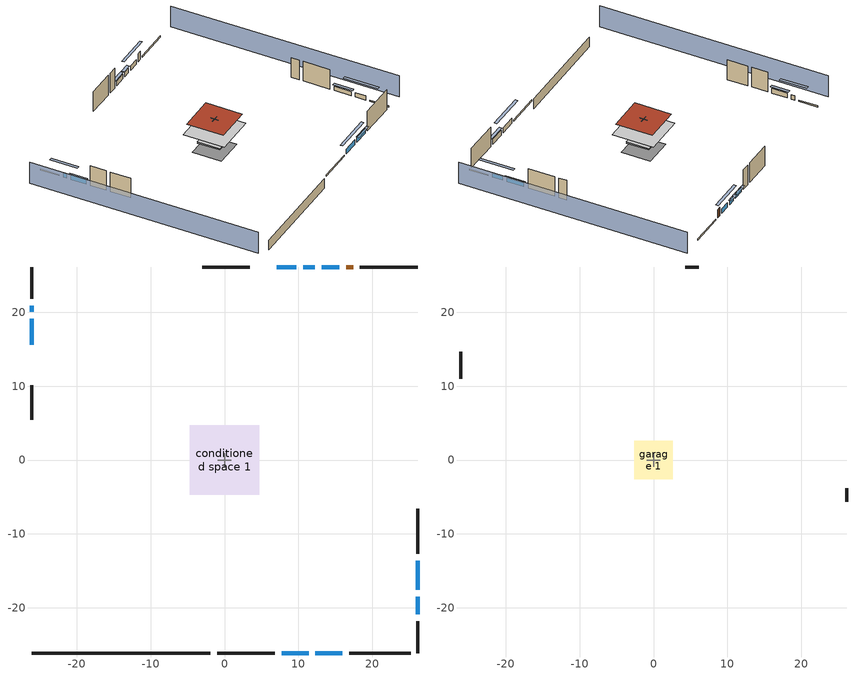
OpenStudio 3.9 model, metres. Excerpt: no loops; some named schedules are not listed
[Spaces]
conditioned space 1
 floor to garage 1 (Floor1 construction): -2.59,-2.59 -2.59,2.59 2.59,2.59 2.59,-2.59 z0.3
 floor foundation (Slab2 construction): -3.3,-3.3 -3.3,3.3 3.3,3.3 3.3,-3.3 z-2.13
 floor adiabatic (AdiabaticFloorConstruction): -4.67,-4.67 -4.67,4.67 4.67,4.67 4.67,-4.67 z2.74
 wall outside (Wall3 construction): 16.89,-26.13 25.2,-26.13 z0.3:5.18
 wall outside (Wall4 construction): -26.13,10.1 -26.13,5.48 z0.3:5.18
 wall outside (Wall7 construction): 3.4,26.13 -3.03,26.13 z0.3:5.18
 wall outside (Wall8 construction): 26.13,-12.69 26.13,-6.58 z0.3:5.18
 wall outside (RimJoist1 construction): -1,-26.13 6.8,-26.13 z0.3:0.61
 wall outside (RimJoist2 construction): -26.13,26.13 -26.13,21.8 z0.3:0.61
 wall outside (RimJoist3 construction): 26.13,26.13 18.33,26.13 z0.3:0.61
 wall outside (RimJoist4 construction): 26.13,-26.13 26.13,-21.8 z0.3:0.61
 wall outside (AdiabaticWallConstruction): 7.73,-26.13 11.38,-26.13 / 12.31,-26.13 15.96,-26.13 z0.3:1.52; -26.13,20.87 -26.13,20.06 / 15.55,26.13 13.17,26.13 / 12.24,26.13 10.64,26.13 z0.3:1.37; -26.13,19.13 -26.13,15.61 / 9.71,26.13 7.08,26.13 z0.3:1.46; 26.13,-20.87 26.13,-18.49 / 26.13,-17.56 26.13,-13.62 z0.3:1.34
 wall outside (AdiabaticWallConstruction 1): 17.4,26.13 16.48,26.13 z0.3:2.34
 wall to garage 1 (Wall5 construction): 0.91,0 -0.91,0 z0.3:5.18
 wall to garage 1 (Wall6 construction): 0,0.91 0,-0.91 z0.3:5.18
 wall foundation (FoundationWall1 construction): -26.13,-26.13 -1.93,-26.13 z-2.13:0.3
 window (WindowConstruction): 7.73,-26.13 11.38,-26.13 z0.3:1.52
 window (WindowConstruction 1): 12.31,-26.13 15.96,-26.13 z0.3:1.52
 window (WindowConstruction 2): -26.13,20.87 -26.13,20.06 z0.3:1.37
 window (WindowConstruction 3): -26.13,19.13 -26.13,15.61 z0.3:1.46
 window (WindowConstruction 4): 15.55,26.13 13.17,26.13 z0.3:1.37
 window (WindowConstruction 5): 12.24,26.13 10.64,26.13 z0.3:1.37
 window (WindowConstruction 6): 9.71,26.13 7.08,26.13 z0.3:1.46
 window (WindowConstruction 7): 26.13,-20.87 26.13,-18.49 z0.3:1.34
 window (WindowConstruction 8): 26.13,-17.56 26.13,-13.62 z0.3:1.34
 door (Door): 17.4,26.13 16.48,26.13 z0.3:2.34
 ceiling adiabatic (AdiabaticFloorConstruction): 4.67,-4.67 4.67,4.67 -4.67,4.67 -4.67,-4.67 z2.74
 roof outside (Roof1 construction): -4.2,4.2 -4.2,-4.2 4.2,-4.2 4.2,4.2 z5.18
garage 1
 floor foundation (Slab1 construction): -2.59,-2.59 -2.59,2.59 2.59,2.59 2.59,-2.59 z0
 wall outside (Wall1 construction): -26.13,14.68 -26.13,11.02 z0.3:5.18
 wall outside (Wall2 construction): 6.16,26.13 4.33,26.13 z0.3:5.18
 wall outside (Wall9 construction): 26.13,-5.65 26.13,-3.82 z0.3:5.18
shading: 30.7,-26.13 30.7,26.13 / -30.7,26.13 -30.7,-26.13 z0:5.18; 14.13,-26.13 4.99,-26.13 4.99,-26.74 14.13,-26.74 z4.27; 16.27,-26.13 12.01,-26.13 12.01,-26.74 16.27,-26.74 z1.83; -26.13,17.32 -26.13,23.61 -26.74,23.61 -26.74,17.32 z4.11; -26.13,15.31 -26.13,19.44 -26.74,19.44 -26.74,15.31 z1.77; 10.42,26.13 18.3,26.13 18.3,26.74 10.42,26.74 z4.11; 10.33,26.13 12.54,26.13 12.54,26.74 10.33,26.74 z1.68; 6.78,26.13 10.01,26.13 10.01,26.74 6.78,26.74 z1.77; 26.13,-15.74 26.13,-23.61 26.74,-23.61 26.74,-15.74 z4.08; 26.13,-13.32 26.13,-17.86 26.74,-17.86 26.74,-13.32 z1.65
[Site]
Portland Intl Arpt_OR: Latitude {deg}=45.59; Longitude {deg}=-122.6; Time Zone {hr}=-8; Elevation {m}=33; Terrain=Suburbs; Keep Site Location Information=Yes
[Site:GroundTemperature:Shallow]
10.2558, 8.96328, 8.85977, 9.47314, 11.9355, 14.3863, 16.5111, 17.8571, 17.9714, 16.8767, 14.8061, 12.4304
[Site:WaterMainsTemperature]
Calculation Method=Schedule; Temperature Schedule=mains temperature schedule
[Building]
Building 1
[Material] Roughness=Rough
Name | Thickness {m} | Conductivity {W/m-K} | Density {kg/m3} | Specific Heat {J/kg-K} | Thermal Absorptance | Solar Absorptance | Visible Absorptance
asphalt or fiberglass shingles | 0.00635 | 0.162714 | 1121.4 | 1465.45 | 0.9 | 0.85 | 0.85
osb sheathing 0.75 in. | 0.01905 | 0.115458 | 512.64 | 1214.23 | 0.9 | 0.7 | 0.7
roof stud and cavity | 0.2032 | 0.151258 | 78.34581 | 1123.46 | 0.9 | 0.7 | 0.7
gypsum board | 0.0127 | 0.160291 | 801 | 837.4 | 0.9 | 0.6 | 0.6
wood siding | 0.0254 | 0.102417 | 544.68 | 1172.36 | 0.9 | 0.85 | 0.85
osb sheathing 0.5 in. | 0.0127 | 0.115458 | 512.64 | 1214.23 | 0.9 | 0.7 | 0.7
wall stud and cavity | 0.1397 | 0.727959 | 139.0536 | 1170.24 | 0.9 | 0.6 | 0.6
wall stud and cavity 1 | 0.1397 | 0.550994 | 139.0536 | 1170.24 | 0.9 | 0.7 | 0.7
osb sheathing 0.5 in. 1; osb sheathing 0.5 in. 2 | 0.0127 | 0.115458 | 512.64 | 1214.23
wall stud and cavity 2 | 0.1397 | 0.335416 | 139.0536 | 1170.24 | 0.9 | 0.7 | 0.7
rim joist stud and cavity | 0.0508 | 0.178688 | 50.32683 | 1063.81 | 0.9 | 0.6 | 0.6
floor stud and cavity | 0.1397 | 0.923637 | 92.3553 | 1139.71 | 0.9 | 0.7 | 0.7
floor covering | 0.0127 | 0.0433444 | 54.468 | 1339.84 | 0.9 | 0.6 | 0.6
concrete 4.0 in. | 0.1016 | 1.803125 | 2242.8 | 837.4 | 0.9 | 0.7 | 0.7
concrete 8.0 in. | 0.2032 | 1.803125 | 2242.8 | 837.4 | 0.9 | 0.7 | 0.7
gypsum board 1 | 0.0127 | 0.160291 | 801 | 837.4 | 0.9 | 0.7 | 0.7
floor covering 1 | 0.0127 | 0.0450781 | 54.468 | 1339.84 | 0.9 | 0.9 | 0.9
wood siding 1; wood siding 2 | 0.0254 | 0.102417 | 544.68 | 1172.36
wall rigid ins; floor rigid ins | 0.512978 | 0.029427 | 32.04 | 1214.23 | 0.9 | 0.7 | 0.7
wall stud and cavity 3 | 0.0889 | 0.380278 | 52.3479 | 1209.89 | 0.9 | 0.7 | 0.7
door material | 0.04445 | 0.0612267 | 512.64 | 1214.23 | 0.9 | 0.7 | 0.7
floor stud and cavity 1 | 0.1397 | 1.75129 | 37.0049 | 1207.88 | 0.9 | 0.7 | 0.7
wall stud and cavity 4 | 0.0889 | 0.391764 | 83.0341 | 1211.67 | 0.9 | 0.7 | 0.7
furniture material conditioned space 1; furniture material garage 1 | 0.1524 | 0.115458 | 640.8 | 1214.23 | 0.9 | 0.6 | 0.6
[Construction]
Roof1 construction: asphalt or fiberglass shingles, osb sheathing 0.75 in., roof stud and cavity, gypsum board
Wall1 construction; Wall2 construction: wood siding, osb sheathing 0.5 in., wall stud and cavity
Wall3 construction; Wall4 construction: wood siding, osb sheathing 0.5 in., wall stud and cavity 1, gypsum board
Wall5 construction: osb sheathing 0.5 in. 1, wall stud and cavity 2, gypsum board
Wall6 construction: osb sheathing 0.5 in. 2, wall stud and cavity 2, gypsum board
Wall7 construction; Wall8 construction: wood siding, osb sheathing 0.5 in. 2, wall stud and cavity 1, gypsum board
Wall9 construction: wood siding, osb sheathing 0.5 in. 2, wall stud and cavity
RimJoist1 construction; RimJoist2 construction; RimJoist3 construction; RimJoist4 construction: wood siding, rim joist stud and cavity
Floor1 construction: floor stud and cavity, osb sheathing 0.75 in., floor covering
Slab1 construction: concrete 4.0 in.
FoundationWall1 construction: concrete 8.0 in., gypsum board 1
Slab2 construction: concrete 4.0 in., floor covering 1
WindowConstruction; WindowConstruction 1; WindowConstruction 2; WindowConstruction 3; WindowConstruction 4; WindowConstruction 5; WindowConstruction 6; WindowConstruction 7; WindowConstruction 8: WindowMaterial
AdiabaticWallConstruction: wood siding 1, wall rigid ins, wall stud and cavity 3, gypsum board
Door: door material
AdiabaticWallConstruction 1: wood siding 2, wall rigid ins, wall stud and cavity 3, gypsum board
AdiabaticFloorConstruction: floor stud and cavity 1, floor rigid ins, osb sheathing 0.75 in., floor covering
PartitionWallConstruction: gypsum board, wall stud and cavity 4, gypsum board
furniture construction conditioned space 1: furniture material conditioned space 1
furniture construction garage 1: furniture material garage 1
[WindowMaterial:SimpleGlazingSystem]
WindowMaterial: U-Factor {W/m2-K}=4.76952; Solar Heat Gain Coefficient=0.63
[ThermalZone] Multiplier=1; Use Ideal Air Loads=No
Name | Volume {m3} | Thermostat
conditioned space | 384.656 | conditioned space temperature setpoint
garage | 65.242
[Sizing:Zone]
garage: Zone Cooling Design Supply Air Temperature Input Method=SupplyAirTemperature; Zone Cooling Design Supply Air Temperature {C}=14; Zone Cooling Design Supply Air Temperature Difference {deltaC}=11.11; Zone Heating Design Supply Air Temperature Input Method=SupplyAirTemperature; Zone Heating Design Supply Air Temperature {C}=40; Zone Heating Design Supply Air Temperature Difference {deltaC}=11.11; Zone Cooling Design Supply Air Humidity Ratio {kg-H2O/kg-air}=0.0085; Zone Heating Design Supply Air Humidity Ratio {kg-H2O/kg-air}=0.008; Cooling Design Air Flow Method=DesignDay; Heating Design Air Flow Method=DesignDay; Account for Dedicated Outdoor Air System=No; Dedicated Outdoor Air System Control Strategy=NeutralSupplyAir; Dedicated Outdoor Air Low Setpoint Temperature for Design {C}=autosize; Dedicated Outdoor Air High Setpoint Temperature for Design {C}=autosize; Zone Load Sizing Method=Sensible Load Only No Latent Load; Zone Latent Cooling Design Supply Air Humidity Ratio Input Method=HumidityRatioDifference; Zone Cooling Design Supply Air Humidity Ratio Difference {kgWater/kgDryAir}=0.005; Zone Latent Heating Design Supply Air Humidity Ratio Input Method=HumidityRatioDifference; Zone Humidification Design Supply Air Humidity Ratio Difference {kgWater/kgDryAir}=0.005; Sizing Option=Coincident
[Space]
Name | Thermal Zone | Volume {m3}
conditioned space 1 | conditioned space | 384.656
garage 1 | garage | 65.242
[ThermostatSetpoint:DualSetpoint]
conditioned space temperature setpoint: Heating Setpoint Temperature Schedule=heating setpoint; Cooling Setpoint Temperature Schedule=cooling setpoint; Temperature Difference Between Cutout And Setpoint {deltaC}=0
[Foundation:Kiva] Wall Depth Below Slab {m}=0.2032
Name | Initial Indoor Air Temperature {C} | Wall Height Above Grade {m}
Foundation Kiva 1 | 13.4258 | 0.1016
Foundation Kiva 2 | 18.3333 | 0.3048
[Foundation:Kiva:Settings]
Soil Conductivity {W/m-K}=1.9041; Soil Density {kg/m3}=1842.3; Soil Specific Heat {J/kg-K}=418.7; Ground Solar Absorptivity=0.9; Ground Thermal Absorptivity=0.9; Ground Surface Roughness {m}=0.03; Far-Field Width {m}=40; Deep-Ground Boundary Condition=ZeroFlux; Deep-Ground Depth {m}=40; Minimum Cell Dimension {m}=0.2; Maximum Cell Growth Coefficient=3; Simulation Timestep=Timestep
[SurfaceProperty:ExposedFoundationPerimeter] Exposed Perimeter Calculation Method=TotalExposedPerimeter
Name | Total Exposed Perimeter {m}
Slab1 | 14.6304
Slab2 | 24.20112
[SurfaceProperty:IncidentSolarMultiplier] Incident Solar Multiplier=1; Incident Solar Multiplier Schedule=trans schedule winter=0.85 summer=0.7
Window1; Window2; Window3; Window4; Window5; Window6; Window7; Window8; Window9
[InternalMass:Definition] Design Level Calculation Method=SurfaceArea
Name | Construction | Surface Area {m2}
partition wall mass | PartitionWallConstruction | 157.749
furniture mass conditioned space 1 | furniture construction conditioned space 1 | 63.09974
furniture mass garage 1 | furniture construction garage 1 | 2.67561
[InternalMass] Multiplier=1
Name | Internal Mass Definition | Space or SpaceType
partition wall mass | partition wall mass | conditioned space 1
furniture mass conditioned space 1 | furniture mass conditioned space 1 | conditioned space 1
furniture mass garage 1 | furniture mass garage 1 | garage 1
[Fan:SystemModel]
central ac and furnace supply fan: Availability Schedule=Always On Discrete; Design Maximum Air Flow Rate {m3/s}=0.539436; Speed Control Method=Discrete; Electric Power Minimum Flow Rate Fraction=0.2; Design Pressure Rise {Pa}=500; Motor Efficiency=1; Motor In Air Stream Fraction=1; Design Electric Power Consumption {W}=autosize; Design Power Sizing Method=PowerPerFlow; Electric Power Per Unit Flow Rate {W/(m3/s)}=1059.44; Electric Power Per Unit Flow Rate Per Unit Pressure {W-s/m3-Pa}=1.66667; Fan Total Efficiency=0.7; Motor Loss Radiative Fraction=0; Speed Flow Fraction 1=0.86964; Speed Electric Power Fraction 1=0.65769; Speed Flow Fraction 2=1; Speed Electric Power Fraction 2=1
[EnergyManagementSystem:Sensor]
Name | Output Variable or Output Meter Index Key | Output Variable or Output Meter
central_ac_and_furnace_supply_fan_s; central_ac_and_furnace_supply_fan_s_1 | central ac and furnace supply fan | Fan Electricity Energy
water_heater_T_set | water heater setpoint | Schedule Value
fridge_tin_s_1 | garage | Zone Mean Air Temperature
out_pb_s |  | Site Outdoor Air Barometric Pressure
out_wt_s |  | Site Outdoor Air Humidity Ratio
site_vw_s |  | Site Wind Speed
cool_season | cooling season schedule | Schedule Value
central_ac_and_furnace_airloop_Fan_RTF_s | central ac and furnace supply fan | Fan Runtime Fraction Speed 1
central_ac_and_furnace_airloop_Fan_RTF_s_1 | central ac and furnace supply fan | Fan Runtime Fraction Speed 2
natural_vent_s | natural vent schedule | Schedule Value
htg_sp_s | heating setpoint | Schedule Value
clg_sp_s | cooling setpoint | Schedule Value
mech_vent_range_fan_0_sch_s | mech vent range fan 0 schedule | Schedule Value
mech_vent_bath_fan_0_sch_s | mech vent bath fan 0 schedule | Schedule Value
clothes_dryer_exhaust_0_sch_s | clothes_dryer | Schedule Value
htg_load_cond |  | Heating:EnergyTransfer:Zone:CONDITIONED SPACE
clg_load_cond |  | Cooling:EnergyTransfer:Zone:CONDITIONED SPACE
s_conv | Floor1 | Surface Inside Face Convection Heat Gain Energy
s_ig | Floor1 | Surface Inside Face Internal Gains Radiation Heat Gain Energy
s_sol | Floor1 | Surface Inside Face Solar Radiation Heat Gain Energy
s_lgt | Floor1 | Surface Inside Face Lights Radiation Heat Gain Energy
s_surf | Floor1 | Surface Inside Face Net Surface Thermal Radiation Heat Gain Energy
s_conv_1 | FoundationWall1 | Surface Inside Face Convection Heat Gain Energy
s_ig_1 | FoundationWall1 | Surface Inside Face Internal Gains Radiation Heat Gain Energy
s_sol_1 | FoundationWall1 | Surface Inside Face Solar Radiation Heat Gain Energy
s_lgt_1 | FoundationWall1 | Surface Inside Face Lights Radiation Heat Gain Energy
s_surf_1 | FoundationWall1 | Surface Inside Face Net Surface Thermal Radiation Heat Gain Energy
s_conv_2 | inferred conditioned ceiling | Surface Inside Face Convection Heat Gain Energy
s_ig_2 | inferred conditioned ceiling | Surface Inside Face Internal Gains Radiation Heat Gain Energy
s_sol_2 | inferred conditioned ceiling | Surface Inside Face Solar Radiation Heat Gain Energy
s_lgt_2 | inferred conditioned ceiling | Surface Inside Face Lights Radiation Heat Gain Energy
s_surf_2 | inferred conditioned ceiling | Surface Inside Face Net Surface Thermal Radiation Heat Gain Energy
s_conv_3 | inferred conditioned floor | Surface Inside Face Convection Heat Gain Energy
s_ig_3 | inferred conditioned floor | Surface Inside Face Internal Gains Radiation Heat Gain Energy
s_sol_3 | inferred conditioned floor | Surface Inside Face Solar Radiation Heat Gain Energy
s_lgt_3 | inferred conditioned floor | Surface Inside Face Lights Radiation Heat Gain Energy
s_surf_3 | inferred conditioned floor | Surface Inside Face Net Surface Thermal Radiation Heat Gain Energy
s_conv_4 | RimJoist1 | Surface Inside Face Convection Heat Gain Energy
s_ig_4 | RimJoist1 | Surface Inside Face Internal Gains Radiation Heat Gain Energy
s_sol_4 | RimJoist1 | Surface Inside Face Solar Radiation Heat Gain Energy
s_lgt_4 | RimJoist1 | Surface Inside Face Lights Radiation Heat Gain Energy
s_surf_4 | RimJoist1 | Surface Inside Face Net Surface Thermal Radiation Heat Gain Energy
s_conv_5 | RimJoist2 | Surface Inside Face Convection Heat Gain Energy
s_ig_5 | RimJoist2 | Surface Inside Face Internal Gains Radiation Heat Gain Energy
s_sol_5 | RimJoist2 | Surface Inside Face Solar Radiation Heat Gain Energy
s_lgt_5 | RimJoist2 | Surface Inside Face Lights Radiation Heat Gain Energy
s_surf_5 | RimJoist2 | Surface Inside Face Net Surface Thermal Radiation Heat Gain Energy
s_conv_6 | RimJoist3 | Surface Inside Face Convection Heat Gain Energy
s_ig_6 | RimJoist3 | Surface Inside Face Internal Gains Radiation Heat Gain Energy
s_sol_6 | RimJoist3 | Surface Inside Face Solar Radiation Heat Gain Energy
s_lgt_6 | RimJoist3 | Surface Inside Face Lights Radiation Heat Gain Energy
s_surf_6 | RimJoist3 | Surface Inside Face Net Surface Thermal Radiation Heat Gain Energy
s_conv_7 | RimJoist4 | Surface Inside Face Convection Heat Gain Energy
s_ig_7 | RimJoist4 | Surface Inside Face Internal Gains Radiation Heat Gain Energy
s_sol_7 | RimJoist4 | Surface Inside Face Solar Radiation Heat Gain Energy
s_lgt_7 | RimJoist4 | Surface Inside Face Lights Radiation Heat Gain Energy
s_surf_7 | RimJoist4 | Surface Inside Face Net Surface Thermal Radiation Heat Gain Energy
s_conv_8 | Roof1 | Surface Inside Face Convection Heat Gain Energy
s_ig_8 | Roof1 | Surface Inside Face Internal Gains Radiation Heat Gain Energy
s_sol_8 | Roof1 | Surface Inside Face Solar Radiation Heat Gain Energy
s_lgt_8 | Roof1 | Surface Inside Face Lights Radiation Heat Gain Energy
s_surf_8 | Roof1 | Surface Inside Face Net Surface Thermal Radiation Heat Gain Energy
s_conv_9 | Slab2 | Surface Inside Face Convection Heat Gain Energy
s_ig_9 | Slab2 | Surface Inside Face Internal Gains Radiation Heat Gain Energy
s_sol_9 | Slab2 | Surface Inside Face Solar Radiation Heat Gain Energy
s_lgt_9 | Slab2 | Surface Inside Face Lights Radiation Heat Gain Energy
s_surf_9 | Slab2 | Surface Inside Face Net Surface Thermal Radiation Heat Gain Energy
ss_sol | Door1 | Surface Inside Face Solar Radiation Heat Gain Energy
ss_lgt | Door1 | Surface Inside Face Lights Radiation Heat Gain Energy
ss_conv | Door1 | Surface Inside Face Convection Heat Gain Energy
ss_ig | Door1 | Surface Inside Face Internal Gains Radiation Heat Gain Energy
ss_surf | Door1 | Surface Inside Face Net Surface Thermal Radiation Heat Gain Energy
ss_conv_1 | Window1 | Surface Inside Face Convection Heat Gain Energy
ss_ig_1 | Window1 | Surface Inside Face Internal Gains Radiation Heat Gain Energy
ss_surf_1 | Window1 | Surface Inside Face Net Surface Thermal Radiation Heat Gain Energy
ss_trans_in | Window1 | Surface Window Transmitted Solar Radiation Rate
ss_back_out | Window1 | Surface Window Shortwave from Zone Back Out Window Heat Transfer Rate
ss_trans_out | Window1 | Surface Inside Face Initial Transmitted Diffuse Transmitted Out Window Solar Radiation Rate
ss_conv_2 | Window2 | Surface Inside Face Convection Heat Gain Energy
ss_ig_2 | Window2 | Surface Inside Face Internal Gains Radiation Heat Gain Energy
ss_surf_2 | Window2 | Surface Inside Face Net Surface Thermal Radiation Heat Gain Energy
ss_trans_in_1 | Window2 | Surface Window Transmitted Solar Radiation Rate
ss_back_out_1 | Window2 | Surface Window Shortwave from Zone Back Out Window Heat Transfer Rate
ss_trans_out_1 | Window2 | Surface Inside Face Initial Transmitted Diffuse Transmitted Out Window Solar Radiation Rate
ss_conv_3 | Window3 | Surface Inside Face Convection Heat Gain Energy
ss_ig_3 | Window3 | Surface Inside Face Internal Gains Radiation Heat Gain Energy
ss_surf_3 | Window3 | Surface Inside Face Net Surface Thermal Radiation Heat Gain Energy
ss_trans_in_2 | Window3 | Surface Window Transmitted Solar Radiation Rate
ss_back_out_2 | Window3 | Surface Window Shortwave from Zone Back Out Window Heat Transfer Rate
ss_trans_out_2 | Window3 | Surface Inside Face Initial Transmitted Diffuse Transmitted Out Window Solar Radiation Rate
ss_conv_4 | Window4 | Surface Inside Face Convection Heat Gain Energy
ss_ig_4 | Window4 | Surface Inside Face Internal Gains Radiation Heat Gain Energy
ss_surf_4 | Window4 | Surface Inside Face Net Surface Thermal Radiation Heat Gain Energy
ss_trans_in_3 | Window4 | Surface Window Transmitted Solar Radiation Rate
ss_back_out_3 | Window4 | Surface Window Shortwave from Zone Back Out Window Heat Transfer Rate
ss_trans_out_3 | Window4 | Surface Inside Face Initial Transmitted Diffuse Transmitted Out Window Solar Radiation Rate
ss_conv_5 | Window5 | Surface Inside Face Convection Heat Gain Energy
ss_ig_5 | Window5 | Surface Inside Face Internal Gains Radiation Heat Gain Energy
ss_surf_5 | Window5 | Surface Inside Face Net Surface Thermal Radiation Heat Gain Energy
ss_trans_in_4 | Window5 | Surface Window Transmitted Solar Radiation Rate
ss_back_out_4 | Window5 | Surface Window Shortwave from Zone Back Out Window Heat Transfer Rate
ss_trans_out_4 | Window5 | Surface Inside Face Initial Transmitted Diffuse Transmitted Out Window Solar Radiation Rate
[ElectricEquipment:Definition] Design Level Calculation Method=EquipmentLevel
Name | Design Level {W} | Fraction Latent | Fraction Radiant | Fraction Lost
ceiling fan | 18.3251 | 0 | 0.558 | 0
clothes washer | 529.904 | 0.03 | 0.162 | 0.7
clothes dryer | 7646.84 | 0.015 | 0.081 | 0.85
dishwasher | 1070.33 | 0.3 | 0.18 | 0.4
fridge | 51.9007 | 0 | 0.6 | 0
fridge 2 | 100.822 | 0 | 0.6 | 0
cooking range | 117.183 | 0.16 | 0.384 | 0.2
misc tv | 764.936 | 0 | 0.6 | 0
misc plug loads | 636.352 | 0.021 | 0.558 | 0.049
misc permanent spa heater | 341.201 | 0 | 0 | 1
misc permanent spa pump | 356.813 | 0 | 0 | 1
whole house fan; mech vent house fan | 0 | 0 | 0 | 1
mech vent house fan cfis | 0 | 0 | 0 | 0
mech vent range fan 0; mech vent bath fan 0 | 30 | 0 | 0 | 1
[ElectricEquipment]
Name | Electric Equipment Definition | Space or SpaceType | Schedule
ceiling fan | ceiling fan | conditioned space 1 | ceiling_fan
clothes washer | clothes washer | conditioned space 1 | clothes_washer
clothes dryer | clothes dryer | conditioned space 1 | clothes_dryer
dishwasher | dishwasher | conditioned space 1 | dishwasher
fridge | fridge | conditioned space 1 | fridge schedule
fridge 1 | fridge 2 | garage 1 | fridge schedule 1
cooking range | cooking range | conditioned space 1 | cooking_range
misc tv | misc tv | conditioned space 1 | plug_loads_tv
misc plug loads | misc plug loads | conditioned space 1 | plug_loads_other
misc permanent spa heater | misc permanent spa heater | conditioned space 1 | misc permanent spa heater schedule
misc permanent spa pump | misc permanent spa pump | conditioned space 1 | misc permanent spa pump schedule
whole house fan | whole house fan | conditioned space 1 | Always On Discrete
mech vent house fan | mech vent house fan | conditioned space 1 | mech vent house fan schedule
mech vent house fan cfis | mech vent house fan cfis | conditioned space 1 | mech vent house fan cfis schedule
mech vent range fan 0 | mech vent range fan 0 | conditioned space 1 | mech vent range fan 0 schedule
mech vent bath fan 0 | mech vent bath fan 0 | conditioned space 1 | mech vent bath fan 0 schedule
[OtherEquipment:Definition] Design Level Calculation Method=EquipmentLevel
Name | Design Level {W} | Fraction Latent | Fraction Radiant | Fraction Lost
water heater sens; mech vent house fan sensible load | 0 | 0 | 0 | 0
water heater lat; mech vent house fan latent load | 0 | 1 | 0 | 0
water heater energy adjustment1 | 0.01 | 0 | 0 | 1
clothes dryer 2 | 0 | 0.015 | 0.081 | 0.85
cooking range 2 | 3434.3 | 0.16 | 0.384 | 0.2
general water use sensible | -43.4886 | 0 | 0.6 | 0
general water use latent | 44.1266 | 1 | 0 | 0
[OtherEquipment] Space or SpaceType=conditioned space 1
Name | Other Equipment Definition | Schedule | Fuel Type
water heater sens | water heater sens | Always On Discrete
water heater lat | water heater lat | Always On Discrete
water heater energy adjustment1 | water heater energy adjustment1 | Always On Discrete | Electricity
clothes dryer 1 | clothes dryer 2 | clothes_dryer | Electricity
cooking range 1 | cooking range 2 | cooking_range | NaturalGas
general water use sensible | general water use sensible | general water use schedule
general water use latent | general water use latent | general water use schedule
mech vent house fan sensible load | mech vent house fan sensible load | Always On Discrete
mech vent house fan latent load | mech vent house fan latent load | Always On Discrete
[WaterUse:Equipment:Definition]
Name | Peak Flow Rate {m3/s}
clothes washer | 1.04747e-05
dishwasher | 7.39732e-06
[Lights:Definition] Design Level Calculation Method=LightingLevel; Fraction Radiant=0.6; Fraction Visible=0.2; Return Air Fraction=0
Name | Lighting Level {W}
interior lighting | 227.556
garage lighting | 7.97761
[Lights] Fraction Replaceable=1
Name | Lights Definition | Space or SpaceType | Schedule
interior lighting | interior lighting | conditioned space 1 | lighting_interior
garage lighting | garage lighting | garage 1 | lighting_garage
[Exterior:Lights:Definition]
exterior lighting: Design Level {W}=7.09205
[Exterior:Lights]
exterior lighting: Exterior Lights Definition=exterior lighting; Schedule=exterior lighting schedule
[People:Definition]
occupants: Number of People Calculation Method=People; Number of People {people}=2; Fraction Radiant=0.314171; Sensible Heat Fraction=0.56303; Carbon Dioxide Generation Rate {m3/s-W}=0; Enable ASHRAE 55 Comfort Warnings=No; Mean Radiant Temperature Calculation Type=EnclosureAveraged
[People]
occupants: People Definition=occupants; Space or SpaceType=conditioned space 1; Number of People Schedule=occupants; Activity Level Schedule=occupants activity schedule; Multiplier=1
[SpaceInfiltration:DesignFlowRate] Space or SpaceType=conditioned space 1; Schedule=Always On Discrete; Design Flow Rate Calculation Method=Flow/Space; Design Flow Rate {m3/s}=0
natural vent flow; whole house fan flow; infil flow
[SpaceInfiltration:EffectiveLeakageArea]
infil garage 1: Space or SpaceType=garage 1; Schedule=Always On Discrete; Effective Air Leakage Area {cm2}=271.837; Stack Coefficient=0.000129147; Wind Coefficient=4.64657e-05
